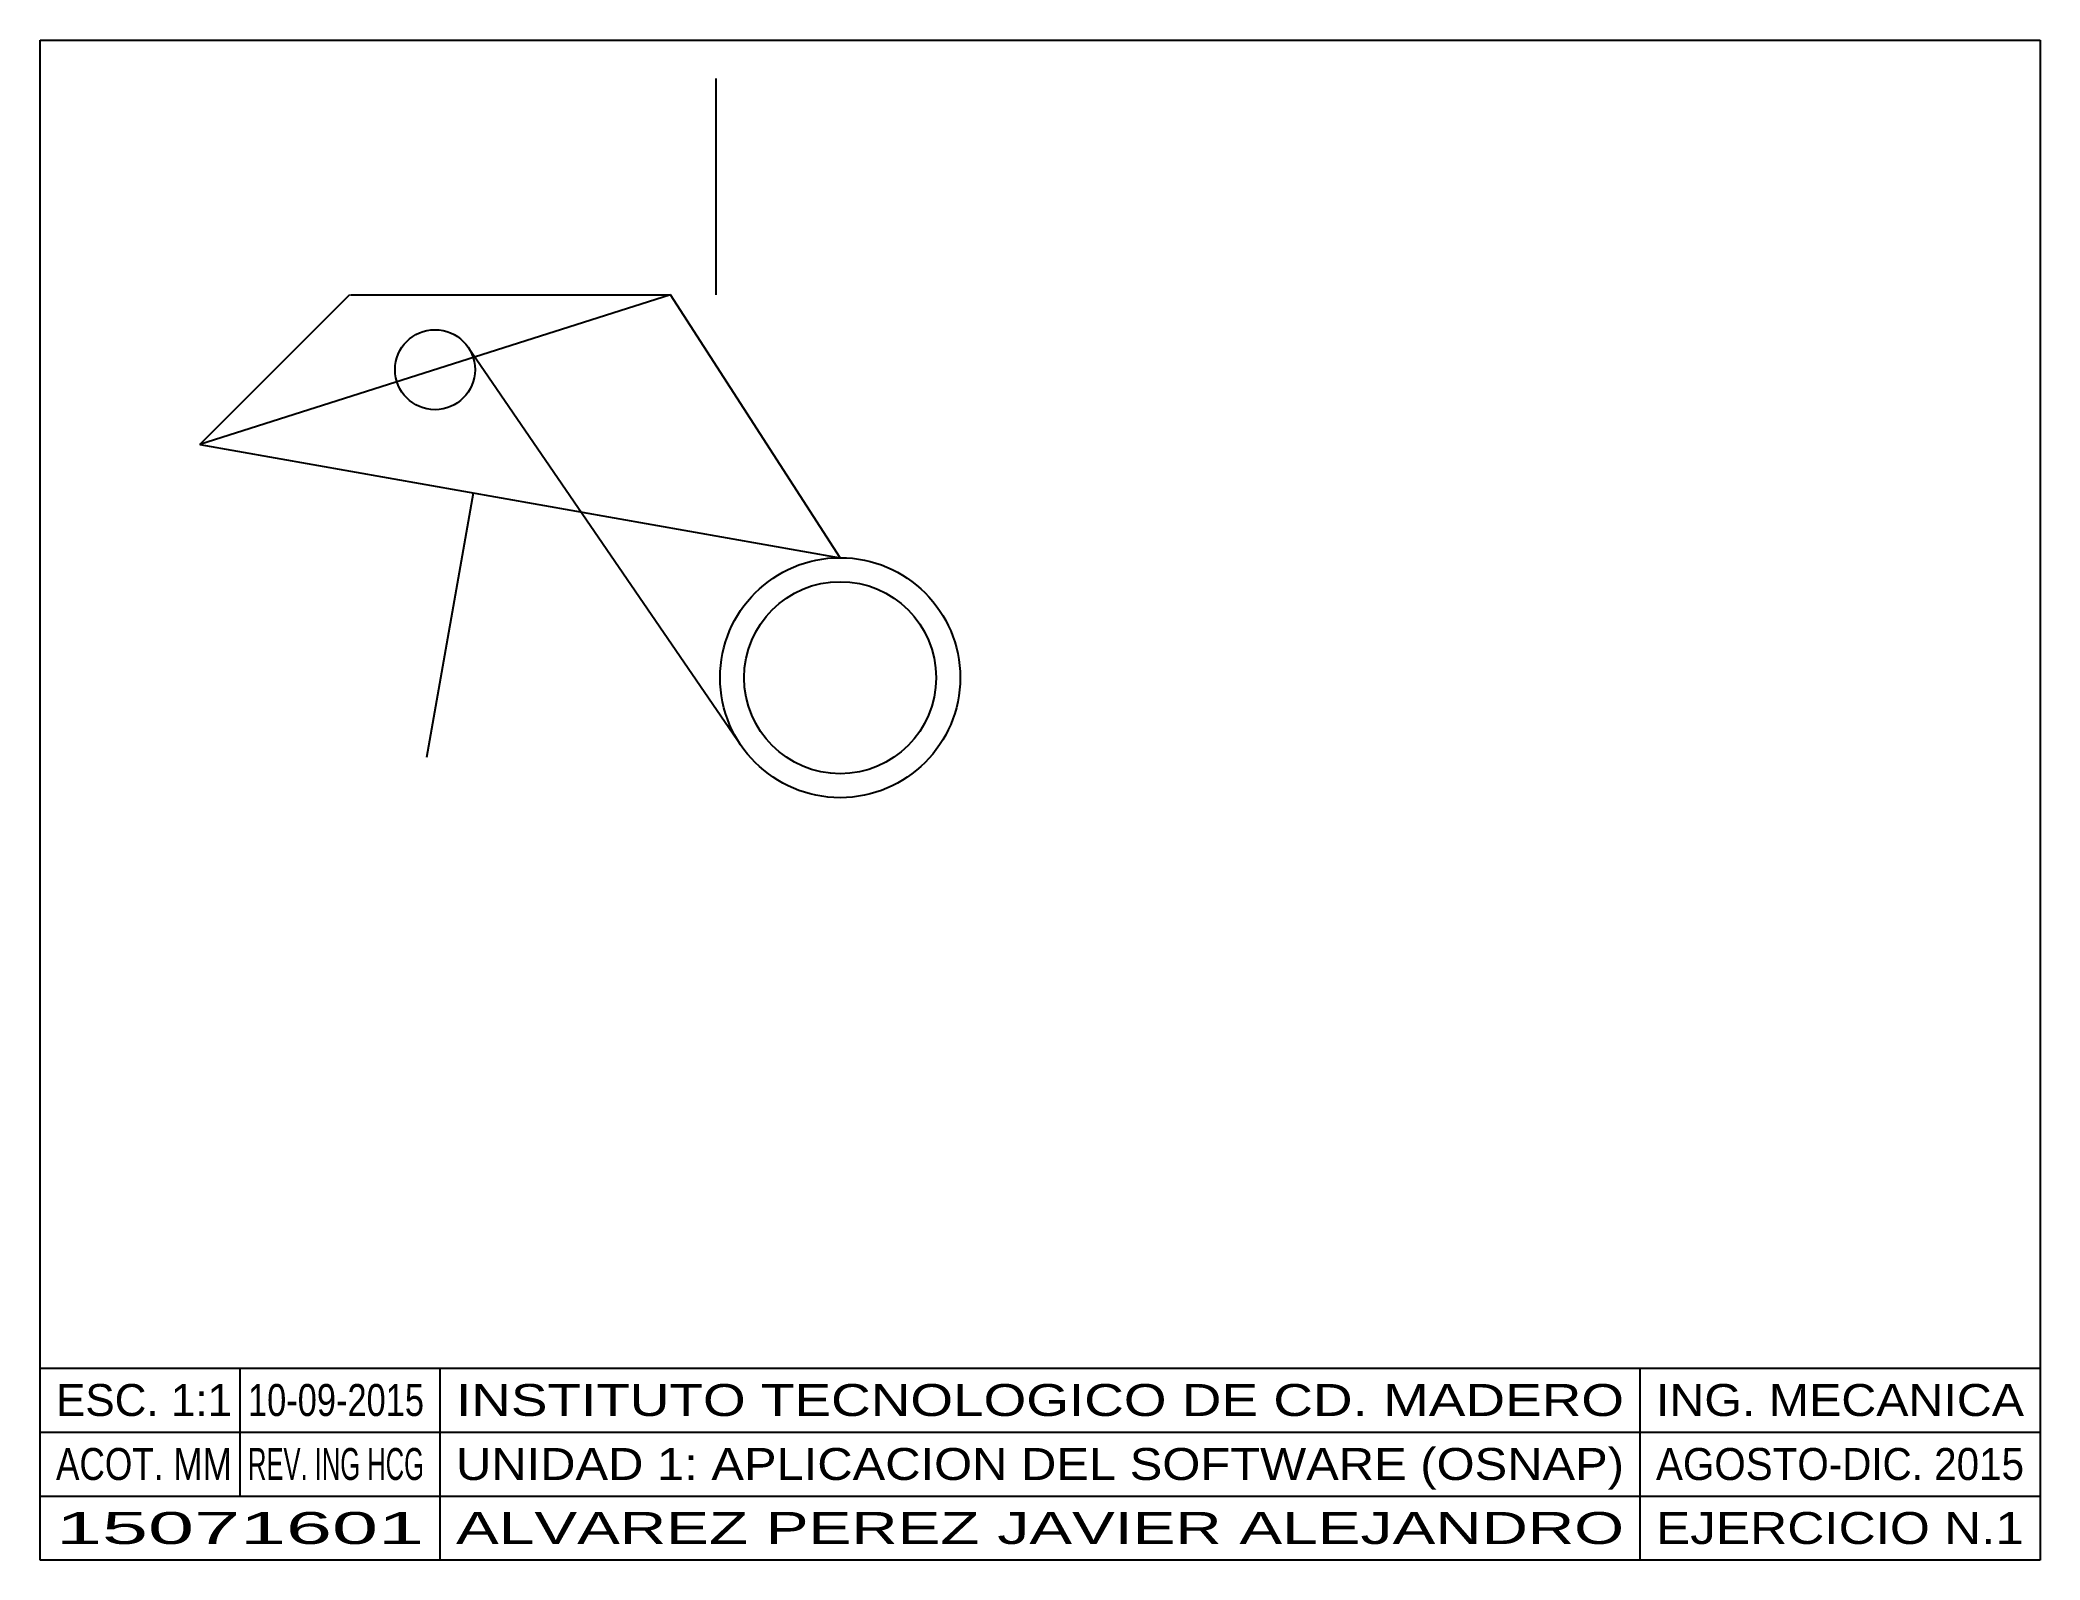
# Model space of a CAD drawing. Header units: millimetres. Extents: x 0 to 250, y 0 to 190.
import ezdxf
from ezdxf.enums import TextEntityAlignment as Align

# ---------------------------------------------------------------- set-up
doc = ezdxf.new("R2010")
doc.units = ezdxf.units.MM
doc.layers.add('recuadro', color=5, linetype='Continuous')
doc.layers.add('TEXTOS', color=6, linetype='Continuous')
doc.styles.get("Standard").update_dxf_attribs({"font": 'ARIAL.TTF'})

msp = doc.modelspace()

# ---------------------------------------------------------------- linework, layer by layer
for p, q in [((84.46, 185.19), (84.46, 158.14)), ((19.96, 139.45), (38.72, 158.19)), ((78.81, 158.14), (19.96, 139.45)), ((38.81, 158.14), (78.81, 158.14)), ((100.02, 125.29), (78.81, 158.14)), ((53.51, 151.62), (87.65, 101.81)), ((19.96, 139.45), (100.02, 125.29)), ((48.34, 100.37), (54.18, 133.4))]:
    msp.add_line(p, q)
for centre, radius in [((49.38, 148.79), 5), ((100.02, 110.29), 15), ((100.02, 110.29), 12)]:
    msp.add_circle(centre, radius)
at = {"layer": 'recuadro'}
for p, q in [((0, 0), (0, 190)), ((0, 190), (250, 190)), ((250, 190), (250, 0)), ((0, 24), (250, 24)), ((25, 8), (25, 24)), ((50, 0), (50, 24)), ((200, 0), (200, 24)), ((0, 16), (250, 16)), ((0, 8), (250, 8)), ((250, 0), (0, 0)), ((50, 0), (50, 0)), ((50, 0), (50, 0))]:
    msp.add_line(p, q, dxfattribs=at)

# ---------------------------------------------------------------- texts
at = {"layer": 'TEXTOS'}
for s, width, p, p2 in [('ESC. 1:1', 0.983773, (2, 18), (24, 18)), ('10-09-2015', 0.769664, (26, 18), (48, 18)), ('INSTITUTO TECNOLOGICO DE CD. MADERO', 1.227862, (52, 18), (198, 18)), ('ING. MECANICA', 1.08126, (202, 18), (248, 18)), ('ACOT. MM', 0.787479, (2, 10), (24, 10)), ('REV. ING HCG', 0.571439, (26, 10), (48, 10)), ('UNIDAD 1: APLICACION DEL SOFTWARE (OSNAP)', 1.093538, (52, 10), (198, 10)), ('AGOSTO-DIC. 2015', 0.903241, (202, 10), (248, 10)), ('15071601', 1.850198, (2, 2), (48, 2)), ('ALVAREZ PEREZ JAVIER ALEJANDRO', 1.433443, (52, 2), (198, 2)), ('EJERCICIO N.1', 1.148433, (202, 2), (248, 2))]:
    msp.add_text(s, height=4, dxfattribs=dict(at, width=width)).set_placement(p, p2, align=Align.FIT)

doc.saveas('drawing.dxf')
